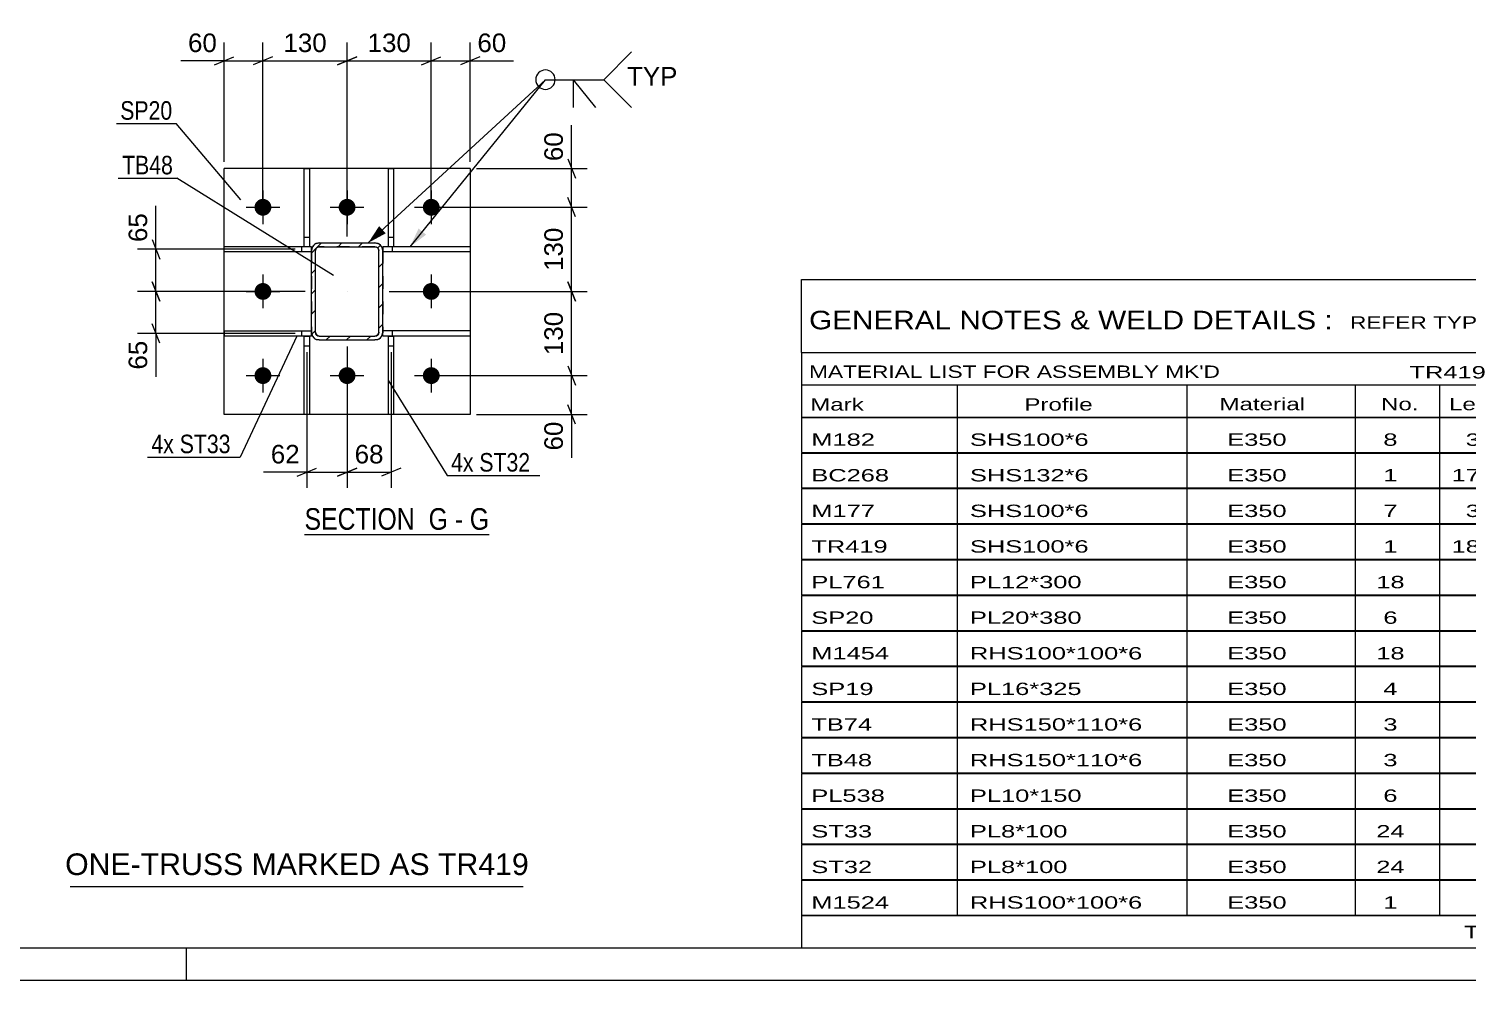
# Model space of a CAD drawing. Header units: millimetres. Extents: x -49 to 792, y -433 to 161.
# Drawn here: x 347.9 to 570.1, y -433 to -286 of the extents above; entities that cross this region are included whole.
import ezdxf

# ---------------------------------------------------------------- set-up
doc = ezdxf.new("R2010")
doc.units = ezdxf.units.MM
doc.linetypes.add('DXK_LINE_DOT2', pattern=[3.9198, 1.9599, -1.9599])
doc.linetypes.add('DXK_LINE_DOT3', pattern=[5.9187, 2.979, -0.9799, 0.9799, -0.9799])
doc.styles.add('Arial', font='ARIAL.TTF', dxfattribs={"height": 0.2})
doc.styles.add('Arial Narrow', font='ARIALN.TTF', dxfattribs={"height": 0.2})

# ---------------------------------------------------------------- blocks, each defined once
blk = doc.blocks.new('Unknown-203723993-50 - 6644')
at = {"color": 6, "linetype": 'Continuous'}
blk.add_line((390.54, -364.14), (419.05, -364.14), dxfattribs=at)
at = {"color": 0, "linetype": 'Continuous'}
blk.add_wipeout([(408.65, -363.39), (408.65, -359.89), (390.54, -359.89), (390.54, -363.39)], dxfattribs=at)
at = {"color": 7, "linetype": 'Continuous', "style": 'Arial Narrow'}
blk.add_text('SECTION ', height=3.34, dxfattribs=at).set_placement((390.54, -363.39))
at = {"color": 0, "linetype": 'Continuous'}
blk.add_wipeout([(412.69, -363.39), (412.69, -359.89), (409.7, -359.89), (409.7, -363.39)], dxfattribs=at)
at = {"color": 7, "linetype": 'Continuous', "style": 'Arial Narrow'}
blk.add_text('G', height=3.34, dxfattribs=at).set_placement((409.7, -363.39))
at = {"color": 0, "linetype": 'Continuous'}
blk.add_wipeout([(415.01, -363.39), (415.01, -359.89), (413.74, -359.89), (413.74, -363.39)], dxfattribs=at)
at = {"color": 7, "linetype": 'Continuous', "style": 'Arial Narrow'}
blk.add_text('-', height=3.34, dxfattribs=at).set_placement((413.74, -363.39))
at = {"color": 0, "linetype": 'Continuous'}
blk.add_wipeout([(419.05, -363.39), (419.05, -359.89), (416.06, -359.89), (416.06, -363.39)], dxfattribs=at)
at = {"color": 7, "linetype": 'Continuous', "style": 'Arial Narrow'}
blk.add_text('G', height=3.34, dxfattribs=at).set_placement((416.06, -363.39))
blk = doc.blocks.new('Unknown-203723993-1112')
at = {"color": 5, "linetype": 'Continuous'}
for p, q in [((-43.68, -427.98), (787.32, -427.98)), ((372.32, -432.98), (372.32, -427.98)), ((-48.68, -432.98), (792.32, -432.98))]:
    blk.add_line(p, q, dxfattribs=at)
blk = doc.blocks.new('Part-203723993-6800 - 6644')
at = {"color": 2, "linetype": 'Continuous'}
for p, q in [((416.11, -332.66), (402.61, -332.66)), ((402.61, -333.46), (402.61, -332.86)), ((416.11, -332.66), (416.11, -333.46)), ((416.11, -333.46), (402.61, -333.46))]:
    blk.add_line(p, q, dxfattribs=at)
at = {"color": 7, "linetype": 'DXK_LINE_DOT2'}
for p, q in [((402.61, -332.86), (402.61, -332.66)), ((404.11, -333.46), (404.11, -332.66))]:
    blk.add_line(p, q, dxfattribs=at)
blk = doc.blocks.new('Bolt-203723993-6688 - 6644')
at = {"linetype": 'Continuous'}
for points in [[(385.41, -313.57, -1), (382.81, -313.57, -1)], [(398.41, -313.57, -1), (395.81, -313.57, -1)], [(411.41, -313.57, -1), (408.81, -313.57, -1)], [(385.41, -326.57, -1), (382.81, -326.57, -1)], [(411.41, -326.57, -1), (408.81, -326.57, -1)], [(385.41, -339.57, -1), (382.81, -339.57, -1)], [(398.41, -339.57, -1), (395.81, -339.57, -1)], [(411.41, -339.57, -1), (408.81, -339.57, -1)]]:
    blk.add_hatch(color=1, dxfattribs=at).paths.add_polyline_path(points)
at = {"color": 1, "linetype": 'Continuous'}
for p, q in [((384.11, -310.97), (384.11, -316.17)), ((397.11, -310.97), (397.11, -316.17)), ((410.11, -310.97), (410.11, -316.17)), ((381.51, -313.57), (386.71, -313.57)), ((394.51, -313.57), (399.71, -313.57)), ((407.51, -313.57), (412.71, -313.57)), ((384.11, -323.97), (384.11, -329.17)), ((410.11, -323.97), (410.11, -329.17)), ((381.51, -326.57), (386.71, -326.57)), ((407.51, -326.57), (412.71, -326.57)), ((384.11, -336.97), (384.11, -342.17)), ((397.11, -336.97), (397.11, -342.17)), ((410.11, -336.97), (410.11, -342.17)), ((381.51, -339.57), (386.71, -339.57)), ((394.51, -339.57), (399.71, -339.57)), ((407.51, -339.57), (412.71, -339.57))]:
    blk.add_line(p, q, dxfattribs=at)
blk = doc.blocks.new('Part-203723993-6795 - 6644')
at = {"color": 2, "linetype": 'Continuous'}
for p, q in [((402.61, -319.66), (402.61, -320.27)), ((403.5, -319.66), (402.61, -319.66)), ((416.11, -319.66), (404.3, -319.66)), ((416.11, -319.66), (416.11, -320.46)), ((416.11, -320.46), (402.61, -320.46))]:
    blk.add_line(p, q, dxfattribs=at)
at = {"color": 7, "linetype": 'DXK_LINE_DOT2'}
for p, q in [((404.3, -319.66), (403.5, -319.66)), ((404.11, -320.46), (404.11, -319.66)), ((402.61, -320.27), (402.61, -320.46))]:
    blk.add_line(p, q, dxfattribs=at)
blk = doc.blocks.new('Part-203723993-6805 - 6644')
at = {"color": 2, "linetype": 'Continuous'}
for p, q in [((378.11, -320.46), (378.11, -319.66)), ((390.5, -319.66), (378.11, -319.66)), ((391.61, -319.66), (391.3, -319.66)), ((391.61, -320.27), (391.61, -319.66)), ((391.61, -320.46), (378.11, -320.46))]:
    blk.add_line(p, q, dxfattribs=at)
at = {"color": 7, "linetype": 'DXK_LINE_DOT2'}
for p, q in [((390.11, -320.46), (390.11, -319.66)), ((391.3, -319.66), (390.5, -319.66)), ((391.61, -320.27), (391.61, -320.46))]:
    blk.add_line(p, q, dxfattribs=at)
blk = doc.blocks.new('Part-203723993-6781 - 6644')
at = {"color": 2, "linetype": 'Continuous'}
for p, q in [((416.11, -307.57), (378.11, -307.57)), ((378.11, -345.57), (378.11, -307.57)), ((416.11, -307.57), (416.11, -345.57)), ((416.11, -345.57), (378.11, -345.57))]:
    blk.add_line(p, q, dxfattribs=at)
blk = doc.blocks.new('Part-203723993-6810 - 6644')
at = {"color": 2, "linetype": 'Continuous'}
for p, q in [((378.11, -332.66), (391.61, -332.66)), ((378.11, -332.66), (378.11, -333.46)), ((391.61, -333.46), (391.61, -332.87)), ((391.61, -333.46), (378.11, -333.46))]:
    blk.add_line(p, q, dxfattribs=at)
at = {"color": 7, "linetype": 'DXK_LINE_DOT2'}
for p, q in [((390.11, -333.46), (390.11, -332.66)), ((391.61, -332.66), (391.61, -332.87))]:
    blk.add_line(p, q, dxfattribs=at)
blk = doc.blocks.new('Part-203723993-6815 - 6644')
at = {"color": 2, "linetype": 'Continuous'}
for p, q in [((403.5, -319.67), (403.5, -307.56)), ((403.5, -307.56), (404.3, -307.56)), ((404.3, -307.56), (404.3, -319.67)), ((404.3, -319.67), (403.5, -319.67))]:
    blk.add_line(p, q, dxfattribs=at)
at = {"color": 7, "linetype": 'DXK_LINE_DOT2'}
blk.add_line((403.5, -318.17), (404.3, -318.17), dxfattribs=at)
blk = doc.blocks.new('Part-203723993-6820 - 6644')
at = {"color": 2, "linetype": 'Continuous'}
for p, q in [((390.5, -319.67), (390.5, -307.56)), ((390.5, -307.56), (391.3, -307.56)), ((391.3, -307.56), (391.3, -319.67)), ((391.3, -319.67), (390.5, -319.67))]:
    blk.add_line(p, q, dxfattribs=at)
at = {"color": 7, "linetype": 'DXK_LINE_DOT2'}
blk.add_line((390.5, -318.17), (391.3, -318.17), dxfattribs=at)
blk = doc.blocks.new('Part-203723993-6825 - 6644')
at = {"color": 2, "linetype": 'Continuous'}
for p, q in [((403.5, -345.56), (403.5, -333.47)), ((403.5, -333.47), (404.3, -333.47)), ((404.3, -333.47), (404.3, -345.56)), ((404.3, -345.56), (403.5, -345.56))]:
    blk.add_line(p, q, dxfattribs=at)
at = {"color": 7, "linetype": 'DXK_LINE_DOT2'}
blk.add_line((403.5, -334.97), (404.3, -334.97), dxfattribs=at)
blk = doc.blocks.new('Part-203723993-6830 - 6644')
at = {"color": 2, "linetype": 'Continuous'}
for p, q in [((390.5, -345.56), (390.5, -333.47)), ((390.5, -333.47), (391.3, -333.47)), ((391.3, -333.47), (391.3, -345.56)), ((391.3, -345.56), (390.5, -345.56))]:
    blk.add_line(p, q, dxfattribs=at)
at = {"color": 7, "linetype": 'DXK_LINE_DOT2'}
blk.add_line((390.5, -334.97), (391.3, -334.97), dxfattribs=at)
blk = doc.blocks.new('Part-203723993-6835 - 6644')
at = {"linetype": 'Continuous'}
h = blk.add_hatch(dxfattribs=at)
h.set_pattern_fill('', scale=0.7, style=0, pattern_type=0)
h.set_pattern_definition([(45, (402.262, -319.4171), (-1.57154, 1.57154), [])])
h.paths.add_polyline_path([(402.52, -319.81), (402.26, -319.42), (401.87, -319.16), (401.41, -319.07), (392.81, -319.07), (392.35, -319.16), (391.97, -319.42), (391.7, -319.81), (391.61, -320.27), (391.61, -332.87), (391.7, -333.32), (391.97, -333.71), (392.35, -333.97), (392.81, -334.07), (401.41, -334.07), (401.87, -333.97), (402.26, -333.71), (402.52, -333.32), (402.61, -332.87), (402.61, -320.27)])
h.paths.add_polyline_path([(402.01, -332.87), (401.97, -333.1), (401.84, -333.29), (401.64, -333.42), (401.41, -333.47), (392.81, -333.47), (392.58, -333.42), (392.39, -333.29), (392.26, -333.1), (392.21, -332.87), (392.21, -320.27), (392.26, -320.04), (392.39, -319.84), (392.58, -319.71), (392.81, -319.67), (401.41, -319.67), (401.64, -319.71), (401.84, -319.84), (401.97, -320.04), (402.01, -320.27)])
at = {"color": 7, "linetype": 'DXK_LINE_DOT2'}
for p, q in [((391.61, -320.27), (391.7, -319.81)), ((392.39, -319.84), (392.26, -320.04)), ((392.35, -319.16), (392.81, -319.07)), ((392.58, -319.71), (392.39, -319.84)), ((392.81, -319.67), (392.58, -319.71)), ((392.81, -319.07), (401.41, -319.07)), ((401.41, -319.67), (392.81, -319.67)), ((401.41, -319.07), (401.87, -319.16)), ((401.64, -319.71), (401.41, -319.67)), ((401.84, -319.84), (401.64, -319.71)), ((401.97, -320.04), (401.84, -319.84)), ((402.52, -319.81), (402.61, -320.27)), ((391.61, -320.27), (391.61, -332.87)), ((392.26, -320.04), (392.21, -320.27)), ((392.21, -332.87), (392.21, -320.27)), ((402.01, -320.27), (401.97, -320.04)), ((402.01, -332.87), (402.01, -320.27)), ((402.61, -320.27), (402.61, -332.87)), ((391.7, -333.32), (391.61, -332.87)), ((392.21, -332.87), (392.26, -333.1)), ((392.26, -333.1), (392.39, -333.29)), ((401.84, -333.29), (401.97, -333.1)), ((401.97, -333.1), (402.01, -332.87)), ((402.61, -332.87), (402.52, -333.32)), ((392.81, -334.07), (392.35, -333.97)), ((392.39, -333.29), (392.58, -333.42)), ((392.58, -333.42), (392.81, -333.47)), ((392.81, -333.47), (401.41, -333.47)), ((392.81, -334.07), (401.41, -334.07)), ((401.41, -333.47), (401.64, -333.42)), ((401.87, -333.97), (401.41, -334.07)), ((401.64, -333.42), (401.84, -333.29))]:
    blk.add_line(p, q, dxfattribs=at)
at = {"color": 2, "linetype": 'Continuous'}
for p, q in [((391.7, -319.81), (391.61, -320.27)), ((392.26, -320.04), (392.39, -319.84)), ((392.81, -319.07), (392.35, -319.16)), ((392.39, -319.84), (392.58, -319.71)), ((392.58, -319.71), (392.81, -319.67)), ((392.81, -319.07), (401.41, -319.07)), ((392.81, -319.67), (401.41, -319.67)), ((401.87, -319.16), (401.41, -319.07)), ((401.41, -319.67), (401.64, -319.71)), ((401.64, -319.71), (401.84, -319.84)), ((401.84, -319.84), (401.97, -320.04)), ((402.61, -320.27), (402.52, -319.81)), ((391.61, -332.87), (391.61, -320.27)), ((392.21, -320.27), (392.26, -320.04)), ((392.21, -332.87), (392.21, -320.27)), ((401.97, -320.04), (402.01, -320.27)), ((402.01, -332.87), (402.01, -320.27)), ((402.61, -332.87), (402.61, -320.27)), ((391.61, -332.87), (391.7, -333.32)), ((392.26, -333.1), (392.21, -332.87)), ((392.39, -333.29), (392.26, -333.1)), ((401.97, -333.1), (401.84, -333.29)), ((402.01, -332.87), (401.97, -333.1)), ((402.52, -333.32), (402.61, -332.87)), ((392.35, -333.97), (392.81, -334.07)), ((392.58, -333.42), (392.39, -333.29)), ((392.81, -333.47), (392.58, -333.42)), ((392.81, -333.47), (401.41, -333.47)), ((392.81, -334.07), (401.41, -334.07)), ((401.64, -333.42), (401.41, -333.47)), ((401.41, -334.07), (401.87, -333.97)), ((401.84, -333.29), (401.64, -333.42))]:
    blk.add_line(p, q, dxfattribs=at)
at = {"color": 7, "linetype": 'DXK_LINE_DOT3'}
blk.add_line((397.11, -326.57), (397.11, -326.57), dxfattribs=at)
at = {"color": 7, "linetype": 'DXK_LINE_DOT2'}
for centre, start, end in [((392.81, -320.27), 112.5, 157.5), ((401.41, -320.27), 22.5, 67.5), ((392.81, -332.87), 202.5, 247.5), ((401.41, -332.87), 292.5, 337.5)]:
    blk.add_arc(centre, 1.2, start, end, dxfattribs=at)
at = {"color": 2, "linetype": 'Continuous'}
for centre, start, end in [((392.81, -320.27), 112.5, 157.5), ((401.41, -320.27), 22.5, 67.5), ((392.81, -332.87), 202.5, 247.5), ((401.41, -332.87), 292.5, 337.5)]:
    blk.add_arc(centre, 1.2, start, end, dxfattribs=at)
blk = doc.blocks.new('StraightDimension-203723993-6864 - 6644')
at = {"color": 7, "linetype": 'Continuous'}
for p, q in [((366.98, -318.56), (368.18, -321.56)), ((389.11, -320.06), (364.73, -320.06)), ((367.58, -326.57), (367.58, -320.06)), ((390.61, -326.57), (364.73, -326.57)), ((368.18, -328.07), (366.98, -325.07))]:
    blk.add_line(p, q, dxfattribs=at)
at = {"color": 0}
blk.add_wipeout([(366.83, -313.89), (362.63, -313.89), (362.63, -319.54), (366.83, -319.54)], dxfattribs=at)
at = {"color": 7, "linetype": 'Continuous'}
blk.add_line((367.58, -320.06), (367.58, -313.37), dxfattribs=at)
blk.add_line((367.58, -320.06), (367.58, -313.37), dxfattribs=at)
at = {"color": 3, "style": 'Arial'}
blk.add_text('65', height=2.865, rotation=90.0002, dxfattribs=at).set_placement((366.23, -318.94))
blk = doc.blocks.new('StraightDimension-203723993-6959 - 6644')
at = {"color": 7, "linetype": 'Continuous'}
for p, q in [((410.11, -312.57), (410.11, -288.09)), ((416.11, -306.57), (416.11, -288.09)), ((408.61, -291.54), (411.61, -290.34)), ((410.11, -290.94), (416.11, -290.94)), ((417.61, -290.34), (414.61, -291.54))]:
    blk.add_line(p, q, dxfattribs=at)
at = {"color": 0}
blk.add_wipeout([(422.29, -290.19), (422.29, -285.99), (416.64, -285.99), (416.64, -290.19)], dxfattribs=at)
at = {"color": 7, "linetype": 'Continuous'}
blk.add_line((416.11, -290.94), (422.81, -290.94), dxfattribs=at)
blk.add_line((416.11, -290.94), (422.81, -290.94), dxfattribs=at)
at = {"color": 3, "style": 'Arial'}
blk.add_text('60', height=2.865, dxfattribs=at).set_placement((417.24, -289.59))
blk = doc.blocks.new('StraightDimension-203723993-6946 - 6644')
at = {"color": 7, "linetype": 'Continuous'}
for p, q in [((397.11, -318.07), (397.11, -288.09)), ((410.11, -312.57), (410.11, -288.09)), ((398.61, -290.34), (395.61, -291.54)), ((397.11, -290.94), (410.11, -290.94)), ((408.61, -291.54), (411.61, -290.34))]:
    blk.add_line(p, q, dxfattribs=at)
at = {"color": 0}
blk.add_wipeout([(407.55, -290.19), (407.55, -285.99), (399.68, -285.99), (399.68, -290.19)], dxfattribs=at)
at = {"color": 3, "style": 'Arial'}
blk.add_text('130', height=2.865, dxfattribs=at).set_placement((400.28, -289.59))
blk = doc.blocks.new('StraightDimension-203723993-6871 - 6644')
at = {"color": 7, "linetype": 'Continuous'}
for p, q in [((397.11, -335.07), (397.11, -356.89)), ((390.9, -335.97), (390.9, -356.89)), ((389.4, -355.09), (392.4, -353.89)), ((390.9, -354.49), (397.11, -354.49)), ((398.61, -353.89), (395.61, -355.09))]:
    blk.add_line(p, q, dxfattribs=at)
at = {"color": 0}
blk.add_wipeout([(390.37, -353.74), (390.37, -349.54), (384.73, -349.54), (384.73, -353.74)], dxfattribs=at)
at = {"color": 7, "linetype": 'Continuous'}
blk.add_line((390.9, -354.49), (384.2, -354.49), dxfattribs=at)
blk.add_line((390.9, -354.49), (384.2, -354.49), dxfattribs=at)
at = {"color": 3, "style": 'Arial'}
blk.add_text('62', height=2.865, dxfattribs=at).set_placement((385.33, -353.14))
blk = doc.blocks.new('StraightDimension-203723993-6858 - 6644')
at = {"color": 7, "linetype": 'Continuous'}
for p, q in [((390.61, -326.57), (364.73, -326.57)), ((366.98, -325.07), (368.18, -328.07)), ((367.58, -333.06), (367.58, -326.57)), ((389.11, -333.06), (364.73, -333.06)), ((368.18, -334.56), (366.98, -331.56))]:
    blk.add_line(p, q, dxfattribs=at)
at = {"color": 0}
blk.add_wipeout([(366.83, -333.59), (362.63, -333.59), (362.63, -339.24), (366.83, -339.24)], dxfattribs=at)
at = {"color": 7, "linetype": 'Continuous'}
blk.add_line((367.58, -333.06), (367.58, -339.76), dxfattribs=at)
blk.add_line((367.58, -333.06), (367.58, -339.76), dxfattribs=at)
at = {"color": 3, "style": 'Arial'}
blk.add_text('65', height=2.865, rotation=90.0002, dxfattribs=at).set_placement((366.23, -338.64))
blk = doc.blocks.new('StraightDimension-203723993-6876 - 6644')
at = {"color": 7, "linetype": 'Continuous'}
for p, q in [((397.11, -335.07), (397.11, -356.89)), ((403.9, -335.97), (403.9, -356.89)), ((395.61, -355.09), (398.61, -353.89)), ((397.11, -354.49), (403.9, -354.49)), ((405.4, -353.89), (402.4, -355.09))]:
    blk.add_line(p, q, dxfattribs=at)
at = {"color": 0}
blk.add_wipeout([(403.33, -353.74), (403.33, -349.54), (397.68, -349.54), (397.68, -353.74)], dxfattribs=at)
at = {"color": 3, "style": 'Arial'}
blk.add_text('68', height=2.865, dxfattribs=at).set_placement((398.28, -353.14))
blk = doc.blocks.new('StraightDimension-203723993-6882 - 6644')
at = {"color": 7, "linetype": 'Continuous'}
for p, q in [((431.19, -306.07), (432.39, -309.07)), ((417.11, -307.57), (434.19, -307.57)), ((431.79, -313.57), (431.79, -307.57)), ((432.39, -315.07), (431.19, -312.07)), ((411.11, -313.57), (434.19, -313.57))]:
    blk.add_line(p, q, dxfattribs=at)
at = {"color": 0}
blk.add_wipeout([(431.04, -301.39), (426.84, -301.39), (426.84, -307.04), (431.04, -307.04)], dxfattribs=at)
at = {"color": 7, "linetype": 'Continuous'}
blk.add_line((431.79, -307.57), (431.79, -300.87), dxfattribs=at)
blk.add_line((431.79, -307.57), (431.79, -300.87), dxfattribs=at)
at = {"color": 3, "style": 'Arial'}
blk.add_text('60', height=2.865, rotation=90.0002, dxfattribs=at).set_placement((430.44, -306.44))
blk = doc.blocks.new('StraightDimension-203723993-6892 - 6644')
at = {"color": 7, "linetype": 'Continuous'}
for p, q in [((432.39, -315.07), (431.19, -312.07)), ((411.11, -313.57), (434.19, -313.57)), ((431.79, -326.57), (431.79, -313.57)), ((403.61, -326.57), (434.19, -326.57)), ((431.19, -325.07), (432.39, -328.07))]:
    blk.add_line(p, q, dxfattribs=at)
at = {"color": 0}
blk.add_wipeout([(431.04, -316.13), (426.84, -316.13), (426.84, -324), (431.04, -324)], dxfattribs=at)
at = {"color": 3, "style": 'Arial'}
blk.add_text('130', height=2.865, rotation=90.0002, dxfattribs=at).set_placement((430.44, -323.4))
blk = doc.blocks.new('StraightDimension-203723993-6902 - 6644')
at = {"color": 7, "linetype": 'Continuous'}
for p, q in [((403.61, -326.57), (434.19, -326.57)), ((432.39, -328.07), (431.19, -325.07)), ((431.79, -339.57), (431.79, -326.57)), ((411.11, -339.57), (434.19, -339.57)), ((431.19, -338.07), (432.39, -341.07))]:
    blk.add_line(p, q, dxfattribs=at)
at = {"color": 0}
blk.add_wipeout([(431.04, -329.13), (426.84, -329.13), (426.84, -337), (431.04, -337)], dxfattribs=at)
at = {"color": 3, "style": 'Arial'}
blk.add_text('130', height=2.865, rotation=90.0002, dxfattribs=at).set_placement((430.44, -336.4))
blk = doc.blocks.new('StraightDimension-203723993-6912 - 6644')
at = {"color": 7, "linetype": 'Continuous'}
for p, q in [((411.11, -339.57), (434.19, -339.57)), ((431.19, -338.07), (432.39, -341.07)), ((431.79, -345.57), (431.79, -339.57)), ((432.39, -347.07), (431.19, -344.07)), ((417.11, -345.57), (434.19, -345.57))]:
    blk.add_line(p, q, dxfattribs=at)
at = {"color": 0}
blk.add_wipeout([(431.04, -346.09), (426.84, -346.09), (426.84, -351.74), (431.04, -351.74)], dxfattribs=at)
at = {"color": 7, "linetype": 'Continuous'}
blk.add_line((431.79, -345.57), (431.79, -352.26), dxfattribs=at)
blk.add_line((431.79, -345.57), (431.79, -352.26), dxfattribs=at)
at = {"color": 3, "style": 'Arial'}
blk.add_text('60', height=2.865, rotation=90.0002, dxfattribs=at).set_placement((430.44, -351.14))
blk = doc.blocks.new('StraightDimension-203723993-6923 - 6644')
at = {"color": 7, "linetype": 'Continuous'}
for p, q in [((378.11, -306.57), (378.11, -288.09)), ((384.11, -312.57), (384.11, -288.09)), ((376.61, -291.54), (379.61, -290.34)), ((378.11, -290.94), (384.11, -290.94)), ((385.61, -290.34), (382.61, -291.54))]:
    blk.add_line(p, q, dxfattribs=at)
at = {"color": 0}
blk.add_wipeout([(377.59, -290.19), (377.59, -285.99), (371.94, -285.99), (371.94, -290.19)], dxfattribs=at)
at = {"color": 7, "linetype": 'Continuous'}
blk.add_line((378.11, -290.94), (371.42, -290.94), dxfattribs=at)
blk.add_line((378.11, -290.94), (371.42, -290.94), dxfattribs=at)
at = {"color": 3, "style": 'Arial'}
blk.add_text('60', height=2.865, dxfattribs=at).set_placement((372.54, -289.59))
blk = doc.blocks.new('StraightDimension-203723993-6933 - 6644')
at = {"color": 7, "linetype": 'Continuous'}
for p, q in [((384.11, -312.57), (384.11, -288.09)), ((397.11, -318.07), (397.11, -288.09)), ((385.61, -290.34), (382.61, -291.54)), ((384.11, -290.94), (397.11, -290.94)), ((395.61, -291.54), (398.61, -290.34))]:
    blk.add_line(p, q, dxfattribs=at)
at = {"color": 0}
blk.add_wipeout([(394.55, -290.19), (394.55, -285.99), (386.68, -285.99), (386.68, -290.19)], dxfattribs=at)
at = {"color": 3, "style": 'Arial'}
blk.add_text('130', height=2.865, dxfattribs=at).set_placement((387.28, -289.59))
blk = doc.blocks.new('Mark-203723993-6777 - 6644')
at = {"color": 0}
blk.add_wipeout([(370.11, -300.04), (370.11, -297.04), (362.07, -297.04), (362.07, -300.04)], dxfattribs=at)
blk.add_wipeout([(370.11, -300.04), (370.11, -297.04), (362.07, -297.04), (362.07, -300.04)], dxfattribs=at)
at = {"color": 30, "linetype": 'Continuous'}
for p in [(361.47, -300.64), (380.68, -312.44)]:
    blk.add_line(p, (370.71, -300.64), dxfattribs=at)
at = {"color": 3, "style": 'Arial Narrow'}
blk.add_text('SP20', height=2.863, dxfattribs=at).set_placement((362.07, -300.04))
blk = doc.blocks.new('Mark-203723993-6831 - 6644')
at = {"color": 0}
blk.add_wipeout([(370.21, -308.48), (370.21, -305.48), (362.36, -305.48), (362.36, -308.48)], dxfattribs=at)
blk.add_wipeout([(370.21, -308.48), (370.21, -305.48), (362.36, -305.48), (362.36, -308.48)], dxfattribs=at)
at = {"color": 30, "linetype": 'Continuous'}
for p in [(361.76, -309.08), (395, -324.09)]:
    blk.add_line(p, (370.81, -309.08), dxfattribs=at)
at = {"color": 3, "style": 'Arial Narrow'}
blk.add_text('TB48', height=2.863, dxfattribs=at).set_placement((362.36, -308.48))
blk = doc.blocks.new('WeldMark-203723993-6969 - 6644')
at = {"linetype": 'Continuous'}
for points in [[(403.08, -317.59), (400.37, -319.07), (402.06, -316.48)], [(409.31, -317.8), (406.84, -319.66), (408.15, -316.86)]]:
    blk.add_hatch(color=30, dxfattribs=at).paths.add_polyline_path(points)
at = {"color": 30, "linetype": 'Continuous'}
for p, q in [((400.37, -319.07), (427.75, -293.86)), ((406.84, -319.66), (427.75, -293.86)), ((427.75, -293.86), (436.75, -293.86))]:
    blk.add_line(p, q, dxfattribs=at)
at = {"color": 3, "linetype": 'Continuous'}
for q in [(435.46, -298.14), (432.03, -298.14)]:
    blk.add_line((432.03, -293.86), q, dxfattribs=at)
for start, end in [(90, 270), (270, 90)]:
    blk.add_arc((427.75, -293.86), 1.5, start, end, dxfattribs=at)
at = {"color": 0, "linetype": 'Continuous'}
blk.add_wipeout([(448.12, -294.76), (448.12, -291.76), (440.35, -291.76), (440.35, -294.76)], dxfattribs=at)
blk.add_wipeout([(448.12, -294.76), (448.12, -291.76), (440.35, -291.76), (440.35, -294.76)], dxfattribs=at)
at = {"color": 3, "linetype": 'Continuous'}
for q in [(441.03, -289.57), (441.03, -298.14)]:
    blk.add_line((436.75, -293.86), q, dxfattribs=at)
at = {"color": 3, "linetype": 'Continuous', "style": 'Arial'}
blk.add_text('TYP', height=2.865, dxfattribs=at).set_placement((440.35, -294.76))
blk = doc.blocks.new('MarkSet-203723993-7018 - 6644')
at = {"color": 0}
blk.add_wipeout([(416.64, -354.4), (416.64, -351.4), (413.17, -351.4), (413.17, -354.4)], dxfattribs=at)
blk.add_wipeout([(416.64, -354.4), (416.64, -351.4), (413.17, -351.4), (413.17, -354.4)], dxfattribs=at)
at = {"color": 30, "linetype": 'Continuous'}
blk.add_line((403.5, -340.39), (412.57, -355), dxfattribs=at)
at = {"color": 0}
blk.add_wipeout([(425.39, -354.4), (425.39, -351.4), (417.54, -351.4), (417.54, -354.4)], dxfattribs=at)
blk.add_wipeout([(425.39, -354.4), (425.39, -351.4), (417.54, -351.4), (417.54, -354.4)], dxfattribs=at)
at = {"color": 30, "linetype": 'Continuous'}
blk.add_line((412.57, -355), (426.89, -355), dxfattribs=at)
at = {"color": 3, "style": 'Arial Narrow'}
for s, p in [('4x', (413.17, -354.4)), ('ST32', (417.54, -354.4))]:
    blk.add_text(s, height=2.863, dxfattribs=at).set_placement(p)
blk = doc.blocks.new('MarkSet-203723993-7048 - 6644')
at = {"color": 30, "linetype": 'Continuous'}
blk.add_line((389.36, -333.46), (380.61, -352.16), dxfattribs=at)
at = {"color": 0}
blk.add_wipeout([(370.36, -351.56), (370.36, -348.56), (366.88, -348.56), (366.88, -351.56)], dxfattribs=at)
blk.add_wipeout([(370.36, -351.56), (370.36, -348.56), (366.88, -348.56), (366.88, -351.56)], dxfattribs=at)
blk.add_wipeout([(379.11, -351.56), (379.11, -348.56), (371.26, -348.56), (371.26, -351.56)], dxfattribs=at)
blk.add_wipeout([(379.11, -351.56), (379.11, -348.56), (371.26, -348.56), (371.26, -351.56)], dxfattribs=at)
at = {"color": 30, "linetype": 'Continuous'}
blk.add_line((366.28, -352.16), (380.61, -352.16), dxfattribs=at)
at = {"color": 3, "style": 'Arial Narrow'}
for s, p in [('4x', (366.88, -351.56)), ('ST33', (371.26, -351.56))]:
    blk.add_text(s, height=2.863, dxfattribs=at).set_placement(p)
blk = doc.blocks.new('Unknown-203723993-13207')
at = {"color": 7, "linetype": 'Continuous'}
for p, q in [((467.32, -324.73), (627.32, -324.73)), ((467.32, -335.98), (467.32, -324.73)), ((627.32, -324.73), (627.32, -335.98)), ((467.32, -335.98), (627.32, -335.98)), ((467.32, -335.98), (467.32, -340.98)), ((627.32, -335.98), (627.32, -340.98)), ((467.32, -340.98), (627.32, -340.98)), ((467.32, -340.98), (467.32, -345.98)), ((491.32, -340.98), (491.32, -345.98)), ((526.82, -340.98), (526.82, -345.98)), ((552.82, -340.98), (552.82, -345.98)), ((565.82, -340.98), (565.82, -345.98)), ((583.32, -340.98), (583.32, -345.98)), ((605.32, -340.98), (605.32, -345.98)), ((627.32, -340.98), (627.32, -345.98)), ((467.32, -345.98), (627.32, -345.98)), ((467.32, -346.03), (467.32, -351.43)), ((467.32, -346.03), (627.32, -346.03)), ((491.32, -345.98), (491.32, -351.48)), ((526.82, -345.98), (526.82, -351.48)), ((552.82, -345.98), (552.82, -351.48)), ((565.82, -345.98), (565.82, -351.48)), ((583.32, -345.98), (583.32, -351.48)), ((605.32, -345.98), (605.32, -351.48)), ((627.32, -346.03), (627.32, -351.43)), ((467.32, -351.43), (627.32, -351.43)), ((467.32, -351.53), (467.32, -356.93)), ((467.32, -351.53), (627.32, -351.53)), ((491.32, -351.48), (491.32, -356.98)), ((526.82, -351.48), (526.82, -356.98)), ((552.82, -351.48), (552.82, -356.98)), ((565.82, -351.48), (565.82, -356.98)), ((583.32, -351.48), (583.32, -356.98)), ((605.32, -351.48), (605.32, -356.98)), ((627.32, -351.53), (627.32, -356.93)), ((467.32, -356.93), (627.32, -356.93)), ((467.32, -357.03), (467.32, -362.43)), ((467.32, -357.03), (627.32, -357.03)), ((491.32, -356.98), (491.32, -362.48)), ((526.82, -356.98), (526.82, -362.48)), ((552.82, -356.98), (552.82, -362.48)), ((565.82, -356.98), (565.82, -362.48)), ((583.32, -356.98), (583.32, -362.48)), ((605.32, -356.98), (605.32, -362.48)), ((627.32, -357.03), (627.32, -362.43)), ((467.32, -362.43), (627.32, -362.43)), ((467.32, -362.53), (467.32, -367.93)), ((467.32, -362.53), (627.32, -362.53)), ((491.32, -362.48), (491.32, -367.98)), ((526.82, -362.48), (526.82, -367.98)), ((552.82, -362.48), (552.82, -367.98)), ((565.82, -362.48), (565.82, -367.98)), ((583.32, -362.48), (583.32, -367.98)), ((605.32, -362.48), (605.32, -367.98)), ((627.32, -362.53), (627.32, -367.93)), ((467.32, -367.93), (627.32, -367.93)), ((467.32, -368.03), (467.32, -373.43)), ((467.32, -368.03), (627.32, -368.03)), ((491.32, -367.98), (491.32, -373.48)), ((526.82, -367.98), (526.82, -373.48)), ((552.82, -367.98), (552.82, -373.48)), ((565.82, -367.98), (565.82, -373.48)), ((583.32, -367.98), (583.32, -373.48)), ((605.32, -367.98), (605.32, -373.48)), ((627.32, -368.03), (627.32, -373.43)), ((467.32, -373.43), (627.32, -373.43)), ((467.32, -373.53), (467.32, -378.93)), ((467.32, -373.53), (627.32, -373.53)), ((491.32, -373.48), (491.32, -378.98)), ((526.82, -373.48), (526.82, -378.98)), ((552.82, -373.48), (552.82, -378.98)), ((565.82, -373.48), (565.82, -378.98)), ((583.32, -373.48), (583.32, -378.98)), ((605.32, -373.48), (605.32, -378.98)), ((627.32, -373.53), (627.32, -378.93)), ((467.32, -378.93), (627.32, -378.93)), ((467.32, -379.03), (467.32, -384.43)), ((467.32, -379.03), (627.32, -379.03)), ((491.32, -378.98), (491.32, -384.48)), ((526.82, -378.98), (526.82, -384.48)), ((552.82, -378.98), (552.82, -384.48)), ((565.82, -378.98), (565.82, -384.48)), ((583.32, -378.98), (583.32, -384.48)), ((605.32, -378.98), (605.32, -384.48)), ((627.32, -379.03), (627.32, -384.43)), ((467.32, -384.43), (627.32, -384.43)), ((467.32, -384.53), (467.32, -389.93)), ((467.32, -384.53), (627.32, -384.53)), ((491.32, -384.48), (491.32, -389.98)), ((526.82, -384.48), (526.82, -389.98)), ((552.82, -384.48), (552.82, -389.98)), ((565.82, -384.48), (565.82, -389.98)), ((583.32, -384.48), (583.32, -389.98)), ((605.32, -384.48), (605.32, -389.98)), ((627.32, -384.53), (627.32, -389.93)), ((467.32, -389.93), (627.32, -389.93)), ((467.32, -390.03), (467.32, -395.43)), ((467.32, -390.03), (627.32, -390.03)), ((491.32, -389.98), (491.32, -395.48)), ((526.82, -389.98), (526.82, -395.48)), ((552.82, -389.98), (552.82, -395.48)), ((565.82, -389.98), (565.82, -395.48)), ((583.32, -389.98), (583.32, -395.48)), ((605.32, -389.98), (605.32, -395.48)), ((627.32, -390.03), (627.32, -395.43)), ((467.32, -395.43), (627.32, -395.43)), ((491.32, -395.48), (491.32, -400.98)), ((526.82, -395.48), (526.82, -400.98)), ((552.82, -395.48), (552.82, -400.98)), ((565.82, -395.48), (565.82, -400.98)), ((583.32, -395.48), (583.32, -400.98)), ((605.32, -395.48), (605.32, -400.98)), ((467.32, -395.53), (467.32, -400.93)), ((467.32, -395.53), (627.32, -395.53)), ((627.32, -395.53), (627.32, -400.93)), ((467.32, -400.93), (627.32, -400.93)), ((467.32, -401.03), (467.32, -406.43)), ((467.32, -401.03), (627.32, -401.03)), ((491.32, -400.98), (491.32, -406.48)), ((526.82, -400.98), (526.82, -406.48)), ((552.82, -400.98), (552.82, -406.48)), ((565.82, -400.98), (565.82, -406.48)), ((583.32, -400.98), (583.32, -406.48)), ((605.32, -400.98), (605.32, -406.48)), ((627.32, -401.03), (627.32, -406.43)), ((467.32, -406.43), (627.32, -406.43)), ((467.32, -406.53), (467.32, -411.93)), ((467.32, -406.53), (627.32, -406.53)), ((491.32, -406.48), (491.32, -411.98)), ((526.82, -406.48), (526.82, -411.98)), ((552.82, -406.48), (552.82, -411.98)), ((565.82, -406.48), (565.82, -411.98)), ((583.32, -406.48), (583.32, -411.98)), ((605.32, -406.48), (605.32, -411.98)), ((627.32, -406.53), (627.32, -411.93)), ((467.32, -411.93), (627.32, -411.93)), ((467.32, -412.03), (467.32, -417.43)), ((467.32, -412.03), (627.32, -412.03)), ((491.32, -411.98), (491.32, -417.48)), ((526.82, -411.98), (526.82, -417.48)), ((552.82, -411.98), (552.82, -417.48)), ((565.82, -411.98), (565.82, -417.48)), ((583.32, -411.98), (583.32, -417.48)), ((605.32, -411.98), (605.32, -417.48)), ((627.32, -412.03), (627.32, -417.43)), ((467.32, -417.43), (627.32, -417.43)), ((467.32, -417.53), (467.32, -422.93)), ((467.32, -417.53), (627.32, -417.53)), ((491.32, -417.48), (491.32, -422.98)), ((526.82, -417.48), (526.82, -422.98)), ((552.82, -417.48), (552.82, -422.98)), ((565.82, -417.48), (565.82, -422.98)), ((583.32, -417.48), (583.32, -422.98)), ((605.32, -417.48), (605.32, -422.98)), ((627.32, -417.53), (627.32, -422.93)), ((467.32, -422.93), (627.32, -422.93)), ((467.32, -422.98), (627.32, -422.98)), ((467.32, -422.98), (467.32, -427.98)), ((583.32, -422.98), (583.32, -427.98)), ((605.32, -422.98), (605.32, -427.98)), ((627.32, -422.98), (627.32, -427.98)), ((467.32, -427.98), (627.32, -427.98))]:
    blk.add_line(p, q, dxfattribs=at)
at = {"color": 7, "style": 'Arial Narrow'}
for s, height, width, p in [('GENERAL NOTES & WELD DETAILS :', 2.8633, 1.4, (468.47, -332.42)), ('REFER TYP DRAWING TYP-01', 1.9089, 1.6, (552.02, -332.32)), ("MATERIAL LIST FOR ASSEMBLY MK'D", 1.9089, 1.6, (468.47, -339.92)), ('TR419', 1.909, 1.794707, (561.22, -340.01)), ('1', 1.91, 1.794707, (589.4, -339.92)), ('No. Required', 1.9089, 1.6, (598.73, -339.92)), ('Mark', 1.909, 1.7, (468.65, -344.98)), ('Profile', 1.909, 1.7, (501.73, -344.98)), ('Material', 1.909, 1.7, (531.86, -344.92)), ('No.', 1.909, 1.7, (556.82, -344.92)), ('Length', 1.909, 1.7, (567.32, -344.92)), ('Area', 1.909, 1.7, (589.82, -344.92)), ('Weight', 1.909, 1.7, (609.32, -344.92))]:
    blk.add_text(s, height=height, dxfattribs=dict(at, width=width)).set_placement(p)
at = {"color": 7, "linetype": 'Continuous', "style": 'Arial Narrow'}
for s, height, width, p in [('M182', 1.909, 1.794707, (468.82, -350.42)), ('SHS100*6', 1.909, 1.794707, (493.32, -350.42)), ('E350', 1.909, 1.794707, (533.06, -350.42)), ('8', 1.91, 1.794707, (557.17, -350.42)), ('3261', 1.909, 1.794707, (569.9, -350.42)), ('1.3', 1.909, 1.794707, (593.63, -350.42)), ('456.9', 1.909, 1.794707, (610.27, -350.42)), ('BC268', 1.909, 1.794707, (468.82, -355.92)), ('SHS132*6', 1.909, 1.794707, (493.32, -355.92)), ('E350', 1.909, 1.794707, (533.06, -355.92)), ('1', 1.91, 1.794707, (557.17, -355.92)), ('17887', 1.909, 1.794707, (567.71, -355.92)), ('9.4', 1.909, 1.794707, (593.63, -355.92)), ('424.4', 1.909, 1.794707, (610.27, -355.92)), ('M177', 1.909, 1.794707, (468.82, -361.42)), ('SHS100*6', 1.909, 1.794707, (493.32, -361.42)), ('E350', 1.909, 1.794707, (533.06, -361.42)), ('7', 1.91, 1.794707, (557.17, -361.42)), ('3167', 1.909, 1.794707, (569.9, -361.42)), ('1.2', 1.909, 1.794707, (593.63, -361.42)), ('383.7', 1.909, 1.794707, (610.27, -361.42)), ('TR419', 1.909, 1.794707, (468.82, -366.92)), ('SHS100*6', 1.909, 1.794707, (493.32, -366.92)), ('E350', 1.909, 1.794707, (533.06, -366.92)), ('1', 1.91, 1.794707, (557.17, -366.92)), ('18017', 1.909, 1.794707, (567.71, -366.92)), ('7.2', 1.909, 1.794707, (593.63, -366.92)), ('319.1', 1.909, 1.794707, (610.27, -366.92)), ('PL761', 1.909, 1.794707, (468.82, -372.42)), ('PL12*300', 1.909, 1.794707, (493.32, -372.42)), ('E350', 1.909, 1.794707, (533.06, -372.42)), ('18', 1.909, 1.794707, (556.08, -372.42)), ('310', 1.909, 1.794707, (572.09, -372.42)), ('0.2', 1.909, 1.794707, (593.63, -372.42)), ('157.7', 1.909, 1.794707, (610.27, -372.42)), ('SP20', 1.909, 1.794707, (468.82, -377.92)), ('PL20*380', 1.909, 1.794707, (493.32, -377.92)), ('E350', 1.909, 1.794707, (533.06, -377.92)), ('6', 1.91, 1.794707, (557.17, -377.92)), ('380', 1.909, 1.794707, (572.09, -377.92)), ('0.3', 1.909, 1.794707, (593.63, -377.92)), ('136.0', 1.909, 1.794707, (610.27, -377.92)), ('M1454', 1.909, 1.794707, (468.82, -383.42)), ('RHS100*100*6', 1.9089, 1.794707, (493.32, -383.42)), ('E350', 1.909, 1.794707, (533.06, -383.42)), ('18', 1.909, 1.794707, (556.08, -383.42)), ('366', 1.909, 1.794707, (572.09, -383.42)), ('0.1', 1.909, 1.794707, (593.63, -383.42)), ('116.7', 1.909, 1.794707, (610.27, -383.42)), ('SP19', 1.909, 1.794707, (468.82, -388.92)), ('PL16*325', 1.909, 1.794707, (493.32, -388.92)), ('E350', 1.909, 1.794707, (533.06, -388.92)), ('4', 1.91, 1.794707, (557.17, -388.92)), ('325', 1.909, 1.794707, (572.09, -388.92)), ('0.2', 1.909, 1.794707, (593.63, -388.92)), ('53.1', 1.909, 1.794707, (612.46, -388.92)), ('TB74', 1.909, 1.794707, (468.82, -394.42)), ('RHS150*110*6', 1.9089, 1.794707, (493.32, -394.42)), ('E350', 1.909, 1.794707, (533.06, -394.42)), ('3', 1.91, 1.794707, (557.17, -394.42)), ('200', 1.909, 1.794707, (572.09, -394.42)), ('0.1', 1.909, 1.794707, (593.63, -394.42)), ('14.0', 1.909, 1.794707, (612.46, -394.42)), ('TB48', 1.909, 1.794707, (468.82, -399.92)), ('RHS150*110*6', 1.9089, 1.794707, (493.32, -399.92)), ('E350', 1.909, 1.794707, (533.06, -399.92)), ('3', 1.91, 1.794707, (557.17, -399.92)), ('180', 1.909, 1.794707, (572.09, -399.92)), ('0.1', 1.909, 1.794707, (593.63, -399.92)), ('12.6', 1.909, 1.794707, (612.46, -399.92)), ('PL538', 1.909, 1.794707, (468.82, -405.42)), ('PL10*150', 1.909, 1.794707, (493.32, -405.42)), ('E350', 1.909, 1.794707, (533.06, -405.42)), ('6', 1.91, 1.794707, (557.17, -405.42)), ('170', 1.909, 1.794707, (572.09, -405.42)), ('0.1', 1.909, 1.794707, (593.63, -405.42)), ('12.0', 1.909, 1.794707, (612.46, -405.42)), ('ST33', 1.909, 1.794707, (468.82, -410.92)), ('PL8*100', 1.909, 1.794707, (493.32, -410.92)), ('E350', 1.909, 1.794707, (533.06, -410.92)), ('24', 1.909, 1.794707, (556.08, -410.92)), ('135', 1.909, 1.794707, (572.09, -410.92)), ('0.0', 1.909, 1.794707, (593.63, -410.92)), ('10.0', 1.909, 1.794707, (612.46, -410.92)), ('ST32', 1.909, 1.794707, (468.82, -416.42)), ('PL8*100', 1.909, 1.794707, (493.32, -416.42)), ('E350', 1.909, 1.794707, (533.06, -416.42)), ('24', 1.909, 1.794707, (556.08, -416.42)), ('121', 1.909, 1.794707, (572.09, -416.42)), ('0.0', 1.909, 1.794707, (593.63, -416.42)), ('8.9', 1.909, 1.794707, (614.65, -416.42)), ('M1524', 1.909, 1.794707, (468.82, -421.92)), ('RHS100*100*6', 1.9089, 1.794707, (493.32, -421.92)), ('E350', 1.909, 1.794707, (533.06, -421.92)), ('1', 1.91, 1.794707, (557.17, -421.92)), ('390', 1.909, 1.794707, (572.09, -421.92)), ('0.2', 1.909, 1.794707, (593.63, -421.92)), ('6.9', 1.909, 1.794707, (614.65, -421.92)), ('Total', 1.909, 1.7, (569.65, -426.48)), ('46.7', 1.909, 1.794707, (590.96, -426.48)), ('2112.1', 1.909, 1.794707, (608.08, -426.48))]:
    blk.add_text(s, height=height, dxfattribs=dict(at, width=width)).set_placement(p)
blk = doc.blocks.new('Unknown-203723993-13208')
at = {"color": 7, "linetype": 'Continuous'}
blk.add_line((354.32, -418.48), (424.32, -418.48), dxfattribs=at)
at = {"color": 7, "style": 'Arial'}
blk.add_text('ONE-TRUSS MARKED AS TR419', height=3.3428, dxfattribs=at).set_placement((353.56, -416.73))

msp = doc.modelspace()

# ---------------------------------------------------------------- block references
for name in ['Part-203723993-6781 - 6644', 'Part-203723993-6820 - 6644', 'Part-203723993-6815 - 6644', 'Bolt-203723993-6688 - 6644', 'Part-203723993-6805 - 6644', 'Part-203723993-6835 - 6644', 'Part-203723993-6795 - 6644', 'Unknown-203723993-13207', 'Part-203723993-6810 - 6644', 'Part-203723993-6800 - 6644', 'Part-203723993-6830 - 6644', 'Part-203723993-6825 - 6644', 'Unknown-203723993-50 - 6644', 'Unknown-203723993-13208']:
    msp.add_blockref(name, (0, 0))

# ---------------------------------------------------------------- next in the draw order: block references
msp.add_blockref('Unknown-203723993-1112', (0, 0))

# ---------------------------------------------------------------- next in the draw order: block references
for name in ['StraightDimension-203723993-6959 - 6644', 'StraightDimension-203723993-6864 - 6644', 'StraightDimension-203723993-6871 - 6644']:
    msp.add_blockref(name, (0, 0))

# ---------------------------------------------------------------- next in the draw order: block references
for name in ['StraightDimension-203723993-6923 - 6644', 'StraightDimension-203723993-6946 - 6644', 'StraightDimension-203723993-6858 - 6644', 'StraightDimension-203723993-6876 - 6644']:
    msp.add_blockref(name, (0, 0))

# ---------------------------------------------------------------- next in the draw order: block references
for name in ['StraightDimension-203723993-6933 - 6644', 'Mark-203723993-6777 - 6644', 'StraightDimension-203723993-6882 - 6644', 'MarkSet-203723993-7048 - 6644']:
    msp.add_blockref(name, (0, 0))

# ---------------------------------------------------------------- next in the draw order: block references
for name in ['Mark-203723993-6831 - 6644', 'StraightDimension-203723993-6892 - 6644']:
    msp.add_blockref(name, (0, 0))

# ---------------------------------------------------------------- next in the draw order: block references
for name in ['WeldMark-203723993-6969 - 6644', 'StraightDimension-203723993-6902 - 6644']:
    msp.add_blockref(name, (0, 0))

# ---------------------------------------------------------------- next in the draw order: block references
msp.add_blockref('StraightDimension-203723993-6912 - 6644', (0, 0))

# ---------------------------------------------------------------- next in the draw order: block references
msp.add_blockref('MarkSet-203723993-7018 - 6644', (0, 0))

doc.saveas('drawing.dxf')
